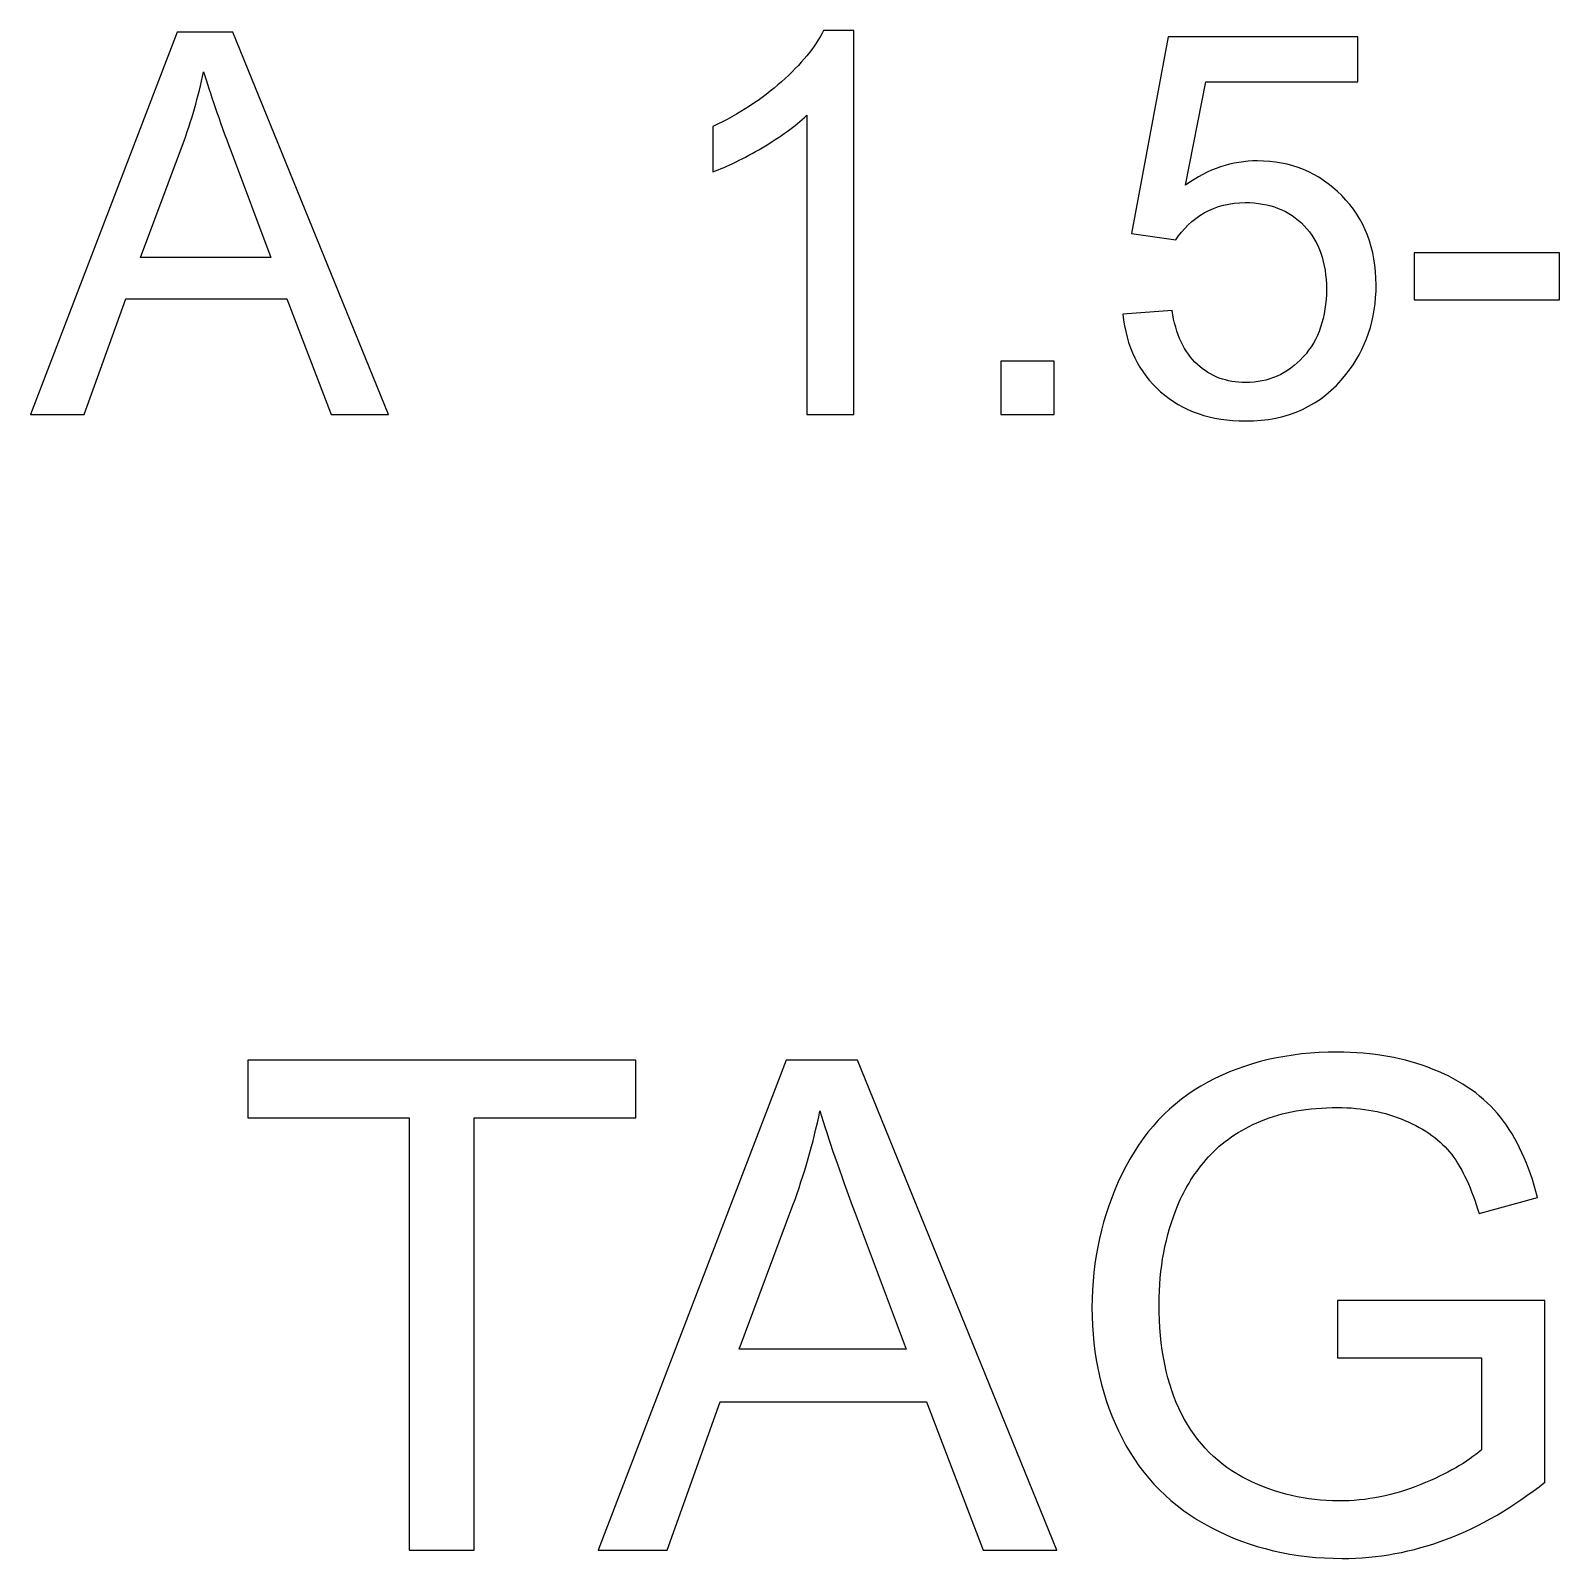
# Model space of a CAD drawing. Header units: millimetres. Extents: x -1282 to 711, y -1253 to 1504.
# Drawn here: x -980.9 to -793.1, y 980.6 to 1168.3 of the extents above; entities that cross this region are included whole.
import ezdxf

# ---------------------------------------------------------------- set-up
doc = ezdxf.new("R2010")
doc.units = ezdxf.units.MM
doc.header["$MEASUREMENT"] = 0
doc.layers.add('Livello 1', color=7, linetype='Continuous')

msp = doc.modelspace()

# ---------------------------------------------------------------- linework, layer by layer
at = {"layer": 'Livello 1', "color": 177}
for points, knots in [([(-980.9405, 1121.1524), (-980.9405, 1121.1524), (-962.9182, 1168.133), (-962.9182, 1168.133), (-962.9182, 1168.133), (-962.9182, 1168.133), (-956.0833, 1168.133), (-956.0833, 1168.133), (-956.0833, 1168.133), (-956.0833, 1168.133), (-936.9564, 1121.1524), (-936.9564, 1121.1524), (-936.9564, 1121.1524), (-936.9564, 1121.1524), (-944.0319, 1121.1524), (-944.0319, 1121.1524), (-944.0319, 1121.1524), (-944.0319, 1121.1524), (-949.467, 1135.3909), (-949.467, 1135.3909), (-949.467, 1135.3909), (-949.467, 1135.3909), (-969.2501, 1135.3909), (-969.2501, 1135.3909), (-969.2501, 1135.3909), (-969.2501, 1135.3909), (-974.3462, 1121.1524), (-974.3462, 1121.1524), (-974.3462, 1121.1524), (-974.3462, 1121.1524), (-980.9405, 1121.1524), (-980.9405, 1121.1524)], [0, 0, 0, 0, 0.111111111, 0.111111111, 0.111111111, 0.111111111, 0.222222222, 0.222222222, 0.222222222, 0.222222222, 0.333333333, 0.333333333, 0.333333333, 0.333333333, 0.444444444, 0.444444444, 0.444444444, 0.444444444, 0.555555556, 0.555555556, 0.555555556, 0.555555556, 0.666666667, 0.666666667, 0.666666667, 0.666666667, 0.777777778, 0.777777778, 0.777777778, 0.777777778, 1, 1, 1, 1]), ([(-879.8274, 1121.1524), (-879.8274, 1121.1524), (-885.6016, 1121.1524), (-885.6016, 1121.1524), (-885.6016, 1121.1524), (-885.6016, 1121.1524), (-885.6016, 1157.9188), (-885.6016, 1157.9188), (-885.6016, 1157.9188), (-886.9904, 1156.5847), (-888.8167, 1155.2614), (-891.0695, 1153.9382), (-891.0695, 1153.9382), (-893.3223, 1152.6149), (-895.3564, 1151.6198), (-897.1498, 1150.9636), (-897.1498, 1150.9636), (-897.1498, 1150.9636), (-897.1498, 1156.5409), (-897.1498, 1156.5409), (-897.1498, 1156.5409), (-893.9238, 1158.0501), (-891.1023, 1159.8873), (-888.6855, 1162.0526), (-888.6855, 1162.0526), (-886.2686, 1164.207), (-884.5517, 1166.2957), (-883.5456, 1168.3298), (-883.5456, 1168.3298), (-883.5456, 1168.3298), (-879.8274, 1168.3298), (-879.8274, 1168.3298), (-879.8274, 1168.3298), (-879.8274, 1168.3298), (-879.8274, 1121.1524), (-879.8274, 1121.1524)], [0, 0, 0, 0, 0.1, 0.1, 0.1, 0.1, 0.2, 0.2, 0.2, 0.2, 0.3, 0.3, 0.3, 0.3, 0.4, 0.4, 0.4, 0.4, 0.5, 0.5, 0.5, 0.5, 0.6, 0.6, 0.6, 0.6, 0.7, 0.7, 0.7, 0.7, 0.8, 0.8, 0.8, 0.8, 1, 1, 1, 1]), ([(-846.7574, 1133.4881), (-846.7574, 1133.4881), (-840.7207, 1133.9474), (-840.7207, 1133.9474), (-840.7207, 1133.9474), (-840.2724, 1131.0056), (-839.2335, 1128.7966), (-837.615, 1127.3093), (-837.615, 1127.3093), (-835.9964, 1125.833), (-834.0171, 1125.0893), (-831.6877, 1125.0893), (-831.6877, 1125.0893), (-828.8772, 1125.0893), (-826.526, 1126.1392), (-824.6122, 1128.2279), (-824.6122, 1128.2279), (-822.7093, 1130.3276), (-821.7579, 1133.1053), (-821.7579, 1136.5611), (-821.7579, 1136.5611), (-821.7579, 1139.8528), (-822.6656, 1142.4446), (-824.4919, 1144.3474), (-824.4919, 1144.3474), (-826.3182, 1146.2503), (-828.735, 1147.2017), (-831.7424, 1147.2017), (-831.7424, 1147.2017), (-833.6124, 1147.2017), (-835.2856, 1146.7752), (-836.7729, 1145.9222), (-836.7729, 1145.9222), (-838.2492, 1145.0692), (-839.4084, 1143.9647), (-840.2614, 1142.6086), (-840.2614, 1142.6086), (-840.2614, 1142.6086), (-845.7075, 1143.396), (-845.7075, 1143.396), (-845.7075, 1143.396), (-845.7075, 1143.396), (-841.1801, 1167.5424), (-841.1801, 1167.5424), (-841.1801, 1167.5424), (-841.1801, 1167.5424), (-817.8866, 1167.5424), (-817.8866, 1167.5424), (-817.8866, 1167.5424), (-817.8866, 1167.5424), (-817.8866, 1162.0307), (-817.8866, 1162.0307), (-817.8866, 1162.0307), (-817.8866, 1162.0307), (-836.576, 1162.0307), (-836.576, 1162.0307), (-836.576, 1162.0307), (-836.576, 1162.0307), (-839.0804, 1149.356), (-839.0804, 1149.356), (-839.0804, 1149.356), (-836.2698, 1151.3354), (-833.3172, 1152.3197), (-830.2332, 1152.3197), (-830.2332, 1152.3197), (-826.1432, 1152.3197), (-822.6875, 1150.898), (-819.877, 1148.0547), (-819.877, 1148.0547), (-817.0664, 1145.2113), (-815.6557, 1141.5588), (-815.6557, 1137.0969), (-815.6557, 1137.0969), (-815.6557, 1132.8429), (-816.8915, 1129.1684), (-819.363, 1126.0735), (-819.363, 1126.0735), (-822.3703, 1122.2679), (-826.4822, 1120.365), (-831.6877, 1120.365), (-831.6877, 1120.365), (-835.9527, 1120.365), (-839.4303, 1121.568), (-842.1315, 1123.9629), (-842.1315, 1123.9629), (-844.8326, 1126.3579), (-846.3746, 1129.5293), (-846.7574, 1133.4881)], [0, 0, 0, 0, 0.043478261, 0.043478261, 0.043478261, 0.043478261, 0.086956522, 0.086956522, 0.086956522, 0.086956522, 0.130434783, 0.130434783, 0.130434783, 0.130434783, 0.173913043, 0.173913043, 0.173913043, 0.173913043, 0.217391304, 0.217391304, 0.217391304, 0.217391304, 0.260869565, 0.260869565, 0.260869565, 0.260869565, 0.304347826, 0.304347826, 0.304347826, 0.304347826, 0.347826087, 0.347826087, 0.347826087, 0.347826087, 0.391304348, 0.391304348, 0.391304348, 0.391304348, 0.434782609, 0.434782609, 0.434782609, 0.434782609, 0.47826087, 0.47826087, 0.47826087, 0.47826087, 0.52173913, 0.52173913, 0.52173913, 0.52173913, 0.565217391, 0.565217391, 0.565217391, 0.565217391, 0.608695652, 0.608695652, 0.608695652, 0.608695652, 0.652173913, 0.652173913, 0.652173913, 0.652173913, 0.695652174, 0.695652174, 0.695652174, 0.695652174, 0.739130435, 0.739130435, 0.739130435, 0.739130435, 0.782608696, 0.782608696, 0.782608696, 0.782608696, 0.826086957, 0.826086957, 0.826086957, 0.826086957, 0.869565217, 0.869565217, 0.869565217, 0.869565217, 0.913043478, 0.913043478, 0.913043478, 0.913043478, 1, 1, 1, 1]), ([(-967.4238, 1140.4433), (-967.4238, 1140.4433), (-951.4136, 1140.4433), (-951.4136, 1140.4433), (-951.4136, 1140.4433), (-951.4136, 1140.4433), (-956.3129, 1153.4679), (-956.3129, 1153.4679), (-956.3129, 1153.4679), (-957.7893, 1157.4267), (-958.9047, 1160.6966), (-959.6812, 1163.2774), (-959.6812, 1163.2774), (-960.3264, 1160.2154), (-961.1903, 1157.208), (-962.273, 1154.2334), (-962.273, 1154.2334), (-962.273, 1154.2334), (-967.4238, 1140.4433), (-967.4238, 1140.4433)], [0, 0, 0, 0, 0.166666667, 0.166666667, 0.166666667, 0.166666667, 0.333333333, 0.333333333, 0.333333333, 0.333333333, 0.5, 0.5, 0.5, 0.5, 0.666666667, 0.666666667, 0.666666667, 0.666666667, 1, 1, 1, 1]), ([(-810.9861, 1135.2597), (-810.9861, 1135.2597), (-810.9861, 1141.0338), (-810.9861, 1141.0338), (-810.9861, 1141.0338), (-810.9861, 1141.0338), (-793.1388, 1141.0338), (-793.1388, 1141.0338), (-793.1388, 1141.0338), (-793.1388, 1141.0338), (-793.1388, 1135.2597), (-793.1388, 1135.2597), (-793.1388, 1135.2597), (-793.1388, 1135.2597), (-810.9861, 1135.2597), (-810.9861, 1135.2597)], [0, 0, 0, 0, 0.2, 0.2, 0.2, 0.2, 0.4, 0.4, 0.4, 0.4, 0.6, 0.6, 0.6, 0.6, 1, 1, 1, 1]), ([(-861.7723, 1121.1524), (-861.7723, 1121.1524), (-861.7723, 1127.7139), (-861.7723, 1127.7139), (-861.7723, 1127.7139), (-861.7723, 1127.7139), (-855.2108, 1127.7139), (-855.2108, 1127.7139), (-855.2108, 1127.7139), (-855.2108, 1127.7139), (-855.2108, 1121.1524), (-855.2108, 1121.1524), (-855.2108, 1121.1524), (-855.2108, 1121.1524), (-861.7723, 1121.1524), (-861.7723, 1121.1524)], [0, 0, 0, 0, 0.2, 0.2, 0.2, 0.2, 0.4, 0.4, 0.4, 0.4, 0.6, 0.6, 0.6, 0.6, 1, 1, 1, 1])]:
    msp.add_open_spline(points, degree=3, knots=knots, dxfattribs=at)
at = {"layer": 'Livello 1', "color": 177, "lineweight": 9}
for points, knots in [([(-980.9405, 1121.1524), (-980.9405, 1121.1524), (-962.9182, 1168.133), (-962.9182, 1168.133), (-962.9182, 1168.133), (-962.9182, 1168.133), (-956.0833, 1168.133), (-956.0833, 1168.133), (-956.0833, 1168.133), (-956.0833, 1168.133), (-936.9564, 1121.1524), (-936.9564, 1121.1524), (-936.9564, 1121.1524), (-936.9564, 1121.1524), (-944.0319, 1121.1524), (-944.0319, 1121.1524), (-944.0319, 1121.1524), (-944.0319, 1121.1524), (-949.467, 1135.3909), (-949.467, 1135.3909), (-949.467, 1135.3909), (-949.467, 1135.3909), (-969.2501, 1135.3909), (-969.2501, 1135.3909), (-969.2501, 1135.3909), (-969.2501, 1135.3909), (-974.3462, 1121.1524), (-974.3462, 1121.1524), (-974.3462, 1121.1524), (-974.3462, 1121.1524), (-980.9405, 1121.1524), (-980.9405, 1121.1524)], [0, 0, 0, 0, 0.111111111, 0.111111111, 0.111111111, 0.111111111, 0.222222222, 0.222222222, 0.222222222, 0.222222222, 0.333333333, 0.333333333, 0.333333333, 0.333333333, 0.444444444, 0.444444444, 0.444444444, 0.444444444, 0.555555556, 0.555555556, 0.555555556, 0.555555556, 0.666666667, 0.666666667, 0.666666667, 0.666666667, 0.777777778, 0.777777778, 0.777777778, 0.777777778, 1, 1, 1, 1]), ([(-879.8274, 1121.1524), (-879.8274, 1121.1524), (-885.6016, 1121.1524), (-885.6016, 1121.1524), (-885.6016, 1121.1524), (-885.6016, 1121.1524), (-885.6016, 1157.9188), (-885.6016, 1157.9188), (-885.6016, 1157.9188), (-886.9904, 1156.5847), (-888.8167, 1155.2614), (-891.0695, 1153.9382), (-891.0695, 1153.9382), (-893.3223, 1152.6149), (-895.3564, 1151.6198), (-897.1498, 1150.9636), (-897.1498, 1150.9636), (-897.1498, 1150.9636), (-897.1498, 1156.5409), (-897.1498, 1156.5409), (-897.1498, 1156.5409), (-893.9238, 1158.0501), (-891.1023, 1159.8873), (-888.6855, 1162.0526), (-888.6855, 1162.0526), (-886.2686, 1164.207), (-884.5517, 1166.2957), (-883.5456, 1168.3298), (-883.5456, 1168.3298), (-883.5456, 1168.3298), (-879.8274, 1168.3298), (-879.8274, 1168.3298), (-879.8274, 1168.3298), (-879.8274, 1168.3298), (-879.8274, 1121.1524), (-879.8274, 1121.1524)], [0, 0, 0, 0, 0.1, 0.1, 0.1, 0.1, 0.2, 0.2, 0.2, 0.2, 0.3, 0.3, 0.3, 0.3, 0.4, 0.4, 0.4, 0.4, 0.5, 0.5, 0.5, 0.5, 0.6, 0.6, 0.6, 0.6, 0.7, 0.7, 0.7, 0.7, 0.8, 0.8, 0.8, 0.8, 1, 1, 1, 1]), ([(-846.7574, 1133.4881), (-846.7574, 1133.4881), (-840.7207, 1133.9474), (-840.7207, 1133.9474), (-840.7207, 1133.9474), (-840.2724, 1131.0056), (-839.2335, 1128.7966), (-837.615, 1127.3093), (-837.615, 1127.3093), (-835.9964, 1125.833), (-834.0171, 1125.0893), (-831.6877, 1125.0893), (-831.6877, 1125.0893), (-828.8772, 1125.0893), (-826.526, 1126.1392), (-824.6122, 1128.2279), (-824.6122, 1128.2279), (-822.7093, 1130.3276), (-821.7579, 1133.1053), (-821.7579, 1136.5611), (-821.7579, 1136.5611), (-821.7579, 1139.8528), (-822.6656, 1142.4446), (-824.4919, 1144.3474), (-824.4919, 1144.3474), (-826.3182, 1146.2503), (-828.735, 1147.2017), (-831.7424, 1147.2017), (-831.7424, 1147.2017), (-833.6124, 1147.2017), (-835.2856, 1146.7752), (-836.7729, 1145.9222), (-836.7729, 1145.9222), (-838.2492, 1145.0692), (-839.4084, 1143.9647), (-840.2614, 1142.6086), (-840.2614, 1142.6086), (-840.2614, 1142.6086), (-845.7075, 1143.396), (-845.7075, 1143.396), (-845.7075, 1143.396), (-845.7075, 1143.396), (-841.1801, 1167.5424), (-841.1801, 1167.5424), (-841.1801, 1167.5424), (-841.1801, 1167.5424), (-817.8866, 1167.5424), (-817.8866, 1167.5424), (-817.8866, 1167.5424), (-817.8866, 1167.5424), (-817.8866, 1162.0307), (-817.8866, 1162.0307), (-817.8866, 1162.0307), (-817.8866, 1162.0307), (-836.576, 1162.0307), (-836.576, 1162.0307), (-836.576, 1162.0307), (-836.576, 1162.0307), (-839.0804, 1149.356), (-839.0804, 1149.356), (-839.0804, 1149.356), (-836.2698, 1151.3354), (-833.3172, 1152.3197), (-830.2332, 1152.3197), (-830.2332, 1152.3197), (-826.1432, 1152.3197), (-822.6875, 1150.898), (-819.877, 1148.0547), (-819.877, 1148.0547), (-817.0664, 1145.2113), (-815.6557, 1141.5588), (-815.6557, 1137.0969), (-815.6557, 1137.0969), (-815.6557, 1132.8429), (-816.8915, 1129.1684), (-819.363, 1126.0735), (-819.363, 1126.0735), (-822.3703, 1122.2679), (-826.4822, 1120.365), (-831.6877, 1120.365), (-831.6877, 1120.365), (-835.9527, 1120.365), (-839.4303, 1121.568), (-842.1315, 1123.9629), (-842.1315, 1123.9629), (-844.8326, 1126.3579), (-846.3746, 1129.5293), (-846.7574, 1133.4881)], [0, 0, 0, 0, 0.043478261, 0.043478261, 0.043478261, 0.043478261, 0.086956522, 0.086956522, 0.086956522, 0.086956522, 0.130434783, 0.130434783, 0.130434783, 0.130434783, 0.173913043, 0.173913043, 0.173913043, 0.173913043, 0.217391304, 0.217391304, 0.217391304, 0.217391304, 0.260869565, 0.260869565, 0.260869565, 0.260869565, 0.304347826, 0.304347826, 0.304347826, 0.304347826, 0.347826087, 0.347826087, 0.347826087, 0.347826087, 0.391304348, 0.391304348, 0.391304348, 0.391304348, 0.434782609, 0.434782609, 0.434782609, 0.434782609, 0.47826087, 0.47826087, 0.47826087, 0.47826087, 0.52173913, 0.52173913, 0.52173913, 0.52173913, 0.565217391, 0.565217391, 0.565217391, 0.565217391, 0.608695652, 0.608695652, 0.608695652, 0.608695652, 0.652173913, 0.652173913, 0.652173913, 0.652173913, 0.695652174, 0.695652174, 0.695652174, 0.695652174, 0.739130435, 0.739130435, 0.739130435, 0.739130435, 0.782608696, 0.782608696, 0.782608696, 0.782608696, 0.826086957, 0.826086957, 0.826086957, 0.826086957, 0.869565217, 0.869565217, 0.869565217, 0.869565217, 0.913043478, 0.913043478, 0.913043478, 0.913043478, 1, 1, 1, 1]), ([(-967.4238, 1140.4433), (-967.4238, 1140.4433), (-951.4136, 1140.4433), (-951.4136, 1140.4433), (-951.4136, 1140.4433), (-951.4136, 1140.4433), (-956.3129, 1153.4679), (-956.3129, 1153.4679), (-956.3129, 1153.4679), (-957.7893, 1157.4267), (-958.9047, 1160.6966), (-959.6812, 1163.2774), (-959.6812, 1163.2774), (-960.3264, 1160.2154), (-961.1903, 1157.208), (-962.273, 1154.2334), (-962.273, 1154.2334), (-962.273, 1154.2334), (-967.4238, 1140.4433), (-967.4238, 1140.4433)], [0, 0, 0, 0, 0.166666667, 0.166666667, 0.166666667, 0.166666667, 0.333333333, 0.333333333, 0.333333333, 0.333333333, 0.5, 0.5, 0.5, 0.5, 0.666666667, 0.666666667, 0.666666667, 0.666666667, 1, 1, 1, 1]), ([(-810.9861, 1135.2597), (-810.9861, 1135.2597), (-810.9861, 1141.0338), (-810.9861, 1141.0338), (-810.9861, 1141.0338), (-810.9861, 1141.0338), (-793.1388, 1141.0338), (-793.1388, 1141.0338), (-793.1388, 1141.0338), (-793.1388, 1141.0338), (-793.1388, 1135.2597), (-793.1388, 1135.2597), (-793.1388, 1135.2597), (-793.1388, 1135.2597), (-810.9861, 1135.2597), (-810.9861, 1135.2597)], [0, 0, 0, 0, 0.2, 0.2, 0.2, 0.2, 0.4, 0.4, 0.4, 0.4, 0.6, 0.6, 0.6, 0.6, 1, 1, 1, 1]), ([(-861.7723, 1121.1524), (-861.7723, 1121.1524), (-861.7723, 1127.7139), (-861.7723, 1127.7139), (-861.7723, 1127.7139), (-861.7723, 1127.7139), (-855.2108, 1127.7139), (-855.2108, 1127.7139), (-855.2108, 1127.7139), (-855.2108, 1127.7139), (-855.2108, 1121.1524), (-855.2108, 1121.1524), (-855.2108, 1121.1524), (-855.2108, 1121.1524), (-861.7723, 1121.1524), (-861.7723, 1121.1524)], [0, 0, 0, 0, 0.2, 0.2, 0.2, 0.2, 0.4, 0.4, 0.4, 0.4, 0.6, 0.6, 0.6, 0.6, 1, 1, 1, 1])]:
    msp.add_open_spline(points, degree=3, knots=knots, dxfattribs=at)
at = {"layer": 'Livello 1', "color": 242}
for points, knots in [([(-820.3806, 1005.2544), (-820.3806, 1005.2544), (-820.3806, 1012.3153), (-820.3806, 1012.3153), (-820.3806, 1012.3153), (-820.3806, 1012.3153), (-794.9111, 1012.3153), (-794.9111, 1012.3153), (-794.9111, 1012.3153), (-794.9111, 1012.3153), (-794.9111, 990.012), (-794.9111, 990.012), (-794.9111, 990.012), (-798.8198, 986.9018), (-802.8546, 984.5482), (-807.0155, 982.9791), (-807.0155, 982.9791), (-811.1763, 981.41), (-815.4492, 980.6255), (-819.8202, 980.6255), (-819.8202, 980.6255), (-825.7323, 980.6255), (-831.098, 981.8864), (-835.9313, 984.4221), (-835.9313, 984.4221), (-840.7506, 986.9438), (-844.4071, 990.6144), (-846.8588, 995.3916), (-846.8588, 995.3916), (-849.3245, 1000.1829), (-850.5573, 1005.5346), (-850.5573, 1011.4327), (-850.5573, 1011.4327), (-850.5573, 1017.2887), (-849.3385, 1022.7524), (-846.8868, 1027.8379), (-846.8868, 1027.8379), (-844.4351, 1032.9094), (-840.9187, 1036.678), (-836.3236, 1039.1297), (-836.3236, 1039.1297), (-831.7284, 1041.5954), (-826.4328, 1042.8282), (-820.4367, 1042.8282), (-820.4367, 1042.8282), (-816.0937, 1042.8282), (-812.157, 1042.1277), (-808.6406, 1040.7128), (-808.6406, 1040.7128), (-805.1242, 1039.2978), (-802.3643, 1037.3364), (-800.3749, 1034.8287), (-800.3749, 1034.8287), (-798.3715, 1032.307), (-796.8585, 1029.0147), (-795.8218, 1024.9659), (-795.8218, 1024.9659), (-795.8218, 1024.9659), (-803.0087, 1023.0046), (-803.0087, 1023.0046), (-803.0087, 1023.0046), (-803.9193, 1026.0587), (-805.0401, 1028.4683), (-806.371, 1030.2336), (-806.371, 1030.2336), (-807.7159, 1031.9848), (-809.6212, 1033.3857), (-812.115, 1034.4364), (-812.115, 1034.4364), (-814.5947, 1035.4872), (-817.3546, 1036.0195), (-820.3946, 1036.0195), (-820.3946, 1036.0195), (-824.0231, 1036.0195), (-827.1613, 1035.4591), (-829.8231, 1034.3524), (-829.8231, 1034.3524), (-832.4709, 1033.2456), (-834.6004, 1031.7886), (-836.2395, 1029.9674), (-836.2395, 1029.9674), (-837.8646, 1028.1601), (-839.1255, 1026.1708), (-840.0221, 1024.0133), (-840.0221, 1024.0133), (-841.5492, 1020.2727), (-842.3197, 1016.238), (-842.3197, 1011.881), (-842.3197, 1011.881), (-842.3197, 1006.5013), (-841.3951, 1002.0042), (-839.5598, 998.3757), (-839.5598, 998.3757), (-837.7105, 994.7612), (-835.0207, 992.0714), (-831.5043, 990.3202), (-831.5043, 990.3202), (-827.9738, 988.569), (-824.2333, 987.6864), (-820.2686, 987.6864), (-820.2686, 987.6864), (-816.8222, 987.6864), (-813.4599, 988.3588), (-810.1816, 989.6897), (-810.1816, 989.6897), (-806.9034, 991.0347), (-804.4237, 992.4496), (-802.7285, 993.9767), (-802.7285, 993.9767), (-802.7285, 993.9767), (-802.7285, 1005.2544), (-802.7285, 1005.2544), (-802.7285, 1005.2544), (-802.7285, 1005.2544), (-820.3806, 1005.2544), (-820.3806, 1005.2544)], [0, 0, 0, 0, 0.033333333, 0.033333333, 0.033333333, 0.033333333, 0.066666667, 0.066666667, 0.066666667, 0.066666667, 0.1, 0.1, 0.1, 0.1, 0.133333333, 0.133333333, 0.133333333, 0.133333333, 0.166666667, 0.166666667, 0.166666667, 0.166666667, 0.2, 0.2, 0.2, 0.2, 0.233333333, 0.233333333, 0.233333333, 0.233333333, 0.266666667, 0.266666667, 0.266666667, 0.266666667, 0.3, 0.3, 0.3, 0.3, 0.333333333, 0.333333333, 0.333333333, 0.333333333, 0.366666667, 0.366666667, 0.366666667, 0.366666667, 0.4, 0.4, 0.4, 0.4, 0.433333333, 0.433333333, 0.433333333, 0.433333333, 0.466666667, 0.466666667, 0.466666667, 0.466666667, 0.5, 0.5, 0.5, 0.5, 0.533333333, 0.533333333, 0.533333333, 0.533333333, 0.566666667, 0.566666667, 0.566666667, 0.566666667, 0.6, 0.6, 0.6, 0.6, 0.633333333, 0.633333333, 0.633333333, 0.633333333, 0.666666667, 0.666666667, 0.666666667, 0.666666667, 0.7, 0.7, 0.7, 0.7, 0.733333333, 0.733333333, 0.733333333, 0.733333333, 0.766666667, 0.766666667, 0.766666667, 0.766666667, 0.8, 0.8, 0.8, 0.8, 0.833333333, 0.833333333, 0.833333333, 0.833333333, 0.866666667, 0.866666667, 0.866666667, 0.866666667, 0.9, 0.9, 0.9, 0.9, 0.933333333, 0.933333333, 0.933333333, 0.933333333, 1, 1, 1, 1]), ([(-934.4189, 981.6342), (-934.4189, 981.6342), (-934.4189, 1034.7587), (-934.4189, 1034.7587), (-934.4189, 1034.7587), (-934.4189, 1034.7587), (-954.2565, 1034.7587), (-954.2565, 1034.7587), (-954.2565, 1034.7587), (-954.2565, 1034.7587), (-954.2565, 1041.8195), (-954.2565, 1041.8195), (-954.2565, 1041.8195), (-954.2565, 1041.8195), (-906.5958, 1041.8195), (-906.5958, 1041.8195), (-906.5958, 1041.8195), (-906.5958, 1041.8195), (-906.5958, 1034.7587), (-906.5958, 1034.7587), (-906.5958, 1034.7587), (-906.5958, 1034.7587), (-926.4334, 1034.7587), (-926.4334, 1034.7587), (-926.4334, 1034.7587), (-926.4334, 1034.7587), (-926.4334, 981.6342), (-926.4334, 981.6342), (-926.4334, 981.6342), (-926.4334, 981.6342), (-934.4189, 981.6342), (-934.4189, 981.6342)], [0, 0, 0, 0, 0.111111111, 0.111111111, 0.111111111, 0.111111111, 0.222222222, 0.222222222, 0.222222222, 0.222222222, 0.333333333, 0.333333333, 0.333333333, 0.333333333, 0.444444444, 0.444444444, 0.444444444, 0.444444444, 0.555555556, 0.555555556, 0.555555556, 0.555555556, 0.666666667, 0.666666667, 0.666666667, 0.666666667, 0.777777778, 0.777777778, 0.777777778, 0.777777778, 1, 1, 1, 1]), ([(-911.205, 981.6342), (-911.205, 981.6342), (-888.1171, 1041.8195), (-888.1171, 1041.8195), (-888.1171, 1041.8195), (-888.1171, 1041.8195), (-879.3611, 1041.8195), (-879.3611, 1041.8195), (-879.3611, 1041.8195), (-879.3611, 1041.8195), (-854.8583, 981.6342), (-854.8583, 981.6342), (-854.8583, 981.6342), (-854.8583, 981.6342), (-863.9225, 981.6342), (-863.9225, 981.6342), (-863.9225, 981.6342), (-863.9225, 981.6342), (-870.8853, 999.8747), (-870.8853, 999.8747), (-870.8853, 999.8747), (-870.8853, 999.8747), (-896.2287, 999.8747), (-896.2287, 999.8747), (-896.2287, 999.8747), (-896.2287, 999.8747), (-902.7572, 981.6342), (-902.7572, 981.6342), (-902.7572, 981.6342), (-902.7572, 981.6342), (-911.205, 981.6342), (-911.205, 981.6342)], [0, 0, 0, 0, 0.111111111, 0.111111111, 0.111111111, 0.111111111, 0.222222222, 0.222222222, 0.222222222, 0.222222222, 0.333333333, 0.333333333, 0.333333333, 0.333333333, 0.444444444, 0.444444444, 0.444444444, 0.444444444, 0.555555556, 0.555555556, 0.555555556, 0.555555556, 0.666666667, 0.666666667, 0.666666667, 0.666666667, 0.777777778, 0.777777778, 0.777777778, 0.777777778, 1, 1, 1, 1]), ([(-893.8891, 1006.3472), (-893.8891, 1006.3472), (-873.379, 1006.3472), (-873.379, 1006.3472), (-873.379, 1006.3472), (-873.379, 1006.3472), (-879.6553, 1023.0326), (-879.6553, 1023.0326), (-879.6553, 1023.0326), (-881.5466, 1028.1041), (-882.9756, 1032.293), (-883.9703, 1035.5992), (-883.9703, 1035.5992), (-884.7969, 1031.6765), (-885.9036, 1027.8239), (-887.2906, 1024.0133), (-887.2906, 1024.0133), (-887.2906, 1024.0133), (-893.8891, 1006.3472), (-893.8891, 1006.3472)], [0, 0, 0, 0, 0.166666667, 0.166666667, 0.166666667, 0.166666667, 0.333333333, 0.333333333, 0.333333333, 0.333333333, 0.5, 0.5, 0.5, 0.5, 0.666666667, 0.666666667, 0.666666667, 0.666666667, 1, 1, 1, 1])]:
    msp.add_open_spline(points, degree=3, knots=knots, dxfattribs=at)
at = {"layer": 'Livello 1', "color": 242, "lineweight": 9}
for points, knots in [([(-820.3806, 1005.2544), (-820.3806, 1005.2544), (-820.3806, 1012.3153), (-820.3806, 1012.3153), (-820.3806, 1012.3153), (-820.3806, 1012.3153), (-794.9111, 1012.3153), (-794.9111, 1012.3153), (-794.9111, 1012.3153), (-794.9111, 1012.3153), (-794.9111, 990.012), (-794.9111, 990.012), (-794.9111, 990.012), (-798.8198, 986.9018), (-802.8546, 984.5482), (-807.0155, 982.9791), (-807.0155, 982.9791), (-811.1763, 981.41), (-815.4492, 980.6255), (-819.8202, 980.6255), (-819.8202, 980.6255), (-825.7323, 980.6255), (-831.098, 981.8864), (-835.9313, 984.4221), (-835.9313, 984.4221), (-840.7506, 986.9438), (-844.4071, 990.6144), (-846.8588, 995.3916), (-846.8588, 995.3916), (-849.3245, 1000.1829), (-850.5573, 1005.5346), (-850.5573, 1011.4327), (-850.5573, 1011.4327), (-850.5573, 1017.2887), (-849.3385, 1022.7524), (-846.8868, 1027.8379), (-846.8868, 1027.8379), (-844.4351, 1032.9094), (-840.9187, 1036.678), (-836.3236, 1039.1297), (-836.3236, 1039.1297), (-831.7284, 1041.5954), (-826.4328, 1042.8282), (-820.4367, 1042.8282), (-820.4367, 1042.8282), (-816.0937, 1042.8282), (-812.157, 1042.1277), (-808.6406, 1040.7128), (-808.6406, 1040.7128), (-805.1242, 1039.2978), (-802.3643, 1037.3364), (-800.3749, 1034.8287), (-800.3749, 1034.8287), (-798.3715, 1032.307), (-796.8585, 1029.0147), (-795.8218, 1024.9659), (-795.8218, 1024.9659), (-795.8218, 1024.9659), (-803.0087, 1023.0046), (-803.0087, 1023.0046), (-803.0087, 1023.0046), (-803.9193, 1026.0587), (-805.0401, 1028.4683), (-806.371, 1030.2336), (-806.371, 1030.2336), (-807.7159, 1031.9848), (-809.6212, 1033.3857), (-812.115, 1034.4364), (-812.115, 1034.4364), (-814.5947, 1035.4872), (-817.3546, 1036.0195), (-820.3946, 1036.0195), (-820.3946, 1036.0195), (-824.0231, 1036.0195), (-827.1613, 1035.4591), (-829.8231, 1034.3524), (-829.8231, 1034.3524), (-832.4709, 1033.2456), (-834.6004, 1031.7886), (-836.2395, 1029.9674), (-836.2395, 1029.9674), (-837.8646, 1028.1601), (-839.1255, 1026.1708), (-840.0221, 1024.0133), (-840.0221, 1024.0133), (-841.5492, 1020.2727), (-842.3197, 1016.238), (-842.3197, 1011.881), (-842.3197, 1011.881), (-842.3197, 1006.5013), (-841.3951, 1002.0042), (-839.5598, 998.3757), (-839.5598, 998.3757), (-837.7105, 994.7612), (-835.0207, 992.0714), (-831.5043, 990.3202), (-831.5043, 990.3202), (-827.9738, 988.569), (-824.2333, 987.6864), (-820.2686, 987.6864), (-820.2686, 987.6864), (-816.8222, 987.6864), (-813.4599, 988.3588), (-810.1816, 989.6897), (-810.1816, 989.6897), (-806.9034, 991.0347), (-804.4237, 992.4496), (-802.7285, 993.9767), (-802.7285, 993.9767), (-802.7285, 993.9767), (-802.7285, 1005.2544), (-802.7285, 1005.2544), (-802.7285, 1005.2544), (-802.7285, 1005.2544), (-820.3806, 1005.2544), (-820.3806, 1005.2544)], [0, 0, 0, 0, 0.033333333, 0.033333333, 0.033333333, 0.033333333, 0.066666667, 0.066666667, 0.066666667, 0.066666667, 0.1, 0.1, 0.1, 0.1, 0.133333333, 0.133333333, 0.133333333, 0.133333333, 0.166666667, 0.166666667, 0.166666667, 0.166666667, 0.2, 0.2, 0.2, 0.2, 0.233333333, 0.233333333, 0.233333333, 0.233333333, 0.266666667, 0.266666667, 0.266666667, 0.266666667, 0.3, 0.3, 0.3, 0.3, 0.333333333, 0.333333333, 0.333333333, 0.333333333, 0.366666667, 0.366666667, 0.366666667, 0.366666667, 0.4, 0.4, 0.4, 0.4, 0.433333333, 0.433333333, 0.433333333, 0.433333333, 0.466666667, 0.466666667, 0.466666667, 0.466666667, 0.5, 0.5, 0.5, 0.5, 0.533333333, 0.533333333, 0.533333333, 0.533333333, 0.566666667, 0.566666667, 0.566666667, 0.566666667, 0.6, 0.6, 0.6, 0.6, 0.633333333, 0.633333333, 0.633333333, 0.633333333, 0.666666667, 0.666666667, 0.666666667, 0.666666667, 0.7, 0.7, 0.7, 0.7, 0.733333333, 0.733333333, 0.733333333, 0.733333333, 0.766666667, 0.766666667, 0.766666667, 0.766666667, 0.8, 0.8, 0.8, 0.8, 0.833333333, 0.833333333, 0.833333333, 0.833333333, 0.866666667, 0.866666667, 0.866666667, 0.866666667, 0.9, 0.9, 0.9, 0.9, 0.933333333, 0.933333333, 0.933333333, 0.933333333, 1, 1, 1, 1]), ([(-934.4189, 981.6342), (-934.4189, 981.6342), (-934.4189, 1034.7587), (-934.4189, 1034.7587), (-934.4189, 1034.7587), (-934.4189, 1034.7587), (-954.2565, 1034.7587), (-954.2565, 1034.7587), (-954.2565, 1034.7587), (-954.2565, 1034.7587), (-954.2565, 1041.8195), (-954.2565, 1041.8195), (-954.2565, 1041.8195), (-954.2565, 1041.8195), (-906.5958, 1041.8195), (-906.5958, 1041.8195), (-906.5958, 1041.8195), (-906.5958, 1041.8195), (-906.5958, 1034.7587), (-906.5958, 1034.7587), (-906.5958, 1034.7587), (-906.5958, 1034.7587), (-926.4334, 1034.7587), (-926.4334, 1034.7587), (-926.4334, 1034.7587), (-926.4334, 1034.7587), (-926.4334, 981.6342), (-926.4334, 981.6342), (-926.4334, 981.6342), (-926.4334, 981.6342), (-934.4189, 981.6342), (-934.4189, 981.6342)], [0, 0, 0, 0, 0.111111111, 0.111111111, 0.111111111, 0.111111111, 0.222222222, 0.222222222, 0.222222222, 0.222222222, 0.333333333, 0.333333333, 0.333333333, 0.333333333, 0.444444444, 0.444444444, 0.444444444, 0.444444444, 0.555555556, 0.555555556, 0.555555556, 0.555555556, 0.666666667, 0.666666667, 0.666666667, 0.666666667, 0.777777778, 0.777777778, 0.777777778, 0.777777778, 1, 1, 1, 1]), ([(-911.205, 981.6342), (-911.205, 981.6342), (-888.1171, 1041.8195), (-888.1171, 1041.8195), (-888.1171, 1041.8195), (-888.1171, 1041.8195), (-879.3611, 1041.8195), (-879.3611, 1041.8195), (-879.3611, 1041.8195), (-879.3611, 1041.8195), (-854.8583, 981.6342), (-854.8583, 981.6342), (-854.8583, 981.6342), (-854.8583, 981.6342), (-863.9225, 981.6342), (-863.9225, 981.6342), (-863.9225, 981.6342), (-863.9225, 981.6342), (-870.8853, 999.8747), (-870.8853, 999.8747), (-870.8853, 999.8747), (-870.8853, 999.8747), (-896.2287, 999.8747), (-896.2287, 999.8747), (-896.2287, 999.8747), (-896.2287, 999.8747), (-902.7572, 981.6342), (-902.7572, 981.6342), (-902.7572, 981.6342), (-902.7572, 981.6342), (-911.205, 981.6342), (-911.205, 981.6342)], [0, 0, 0, 0, 0.111111111, 0.111111111, 0.111111111, 0.111111111, 0.222222222, 0.222222222, 0.222222222, 0.222222222, 0.333333333, 0.333333333, 0.333333333, 0.333333333, 0.444444444, 0.444444444, 0.444444444, 0.444444444, 0.555555556, 0.555555556, 0.555555556, 0.555555556, 0.666666667, 0.666666667, 0.666666667, 0.666666667, 0.777777778, 0.777777778, 0.777777778, 0.777777778, 1, 1, 1, 1]), ([(-893.8891, 1006.3472), (-893.8891, 1006.3472), (-873.379, 1006.3472), (-873.379, 1006.3472), (-873.379, 1006.3472), (-873.379, 1006.3472), (-879.6553, 1023.0326), (-879.6553, 1023.0326), (-879.6553, 1023.0326), (-881.5466, 1028.1041), (-882.9756, 1032.293), (-883.9703, 1035.5992), (-883.9703, 1035.5992), (-884.7969, 1031.6765), (-885.9036, 1027.8239), (-887.2906, 1024.0133), (-887.2906, 1024.0133), (-887.2906, 1024.0133), (-893.8891, 1006.3472), (-893.8891, 1006.3472)], [0, 0, 0, 0, 0.166666667, 0.166666667, 0.166666667, 0.166666667, 0.333333333, 0.333333333, 0.333333333, 0.333333333, 0.5, 0.5, 0.5, 0.5, 0.666666667, 0.666666667, 0.666666667, 0.666666667, 1, 1, 1, 1])]:
    msp.add_open_spline(points, degree=3, knots=knots, dxfattribs=at)

doc.saveas('drawing.dxf')
